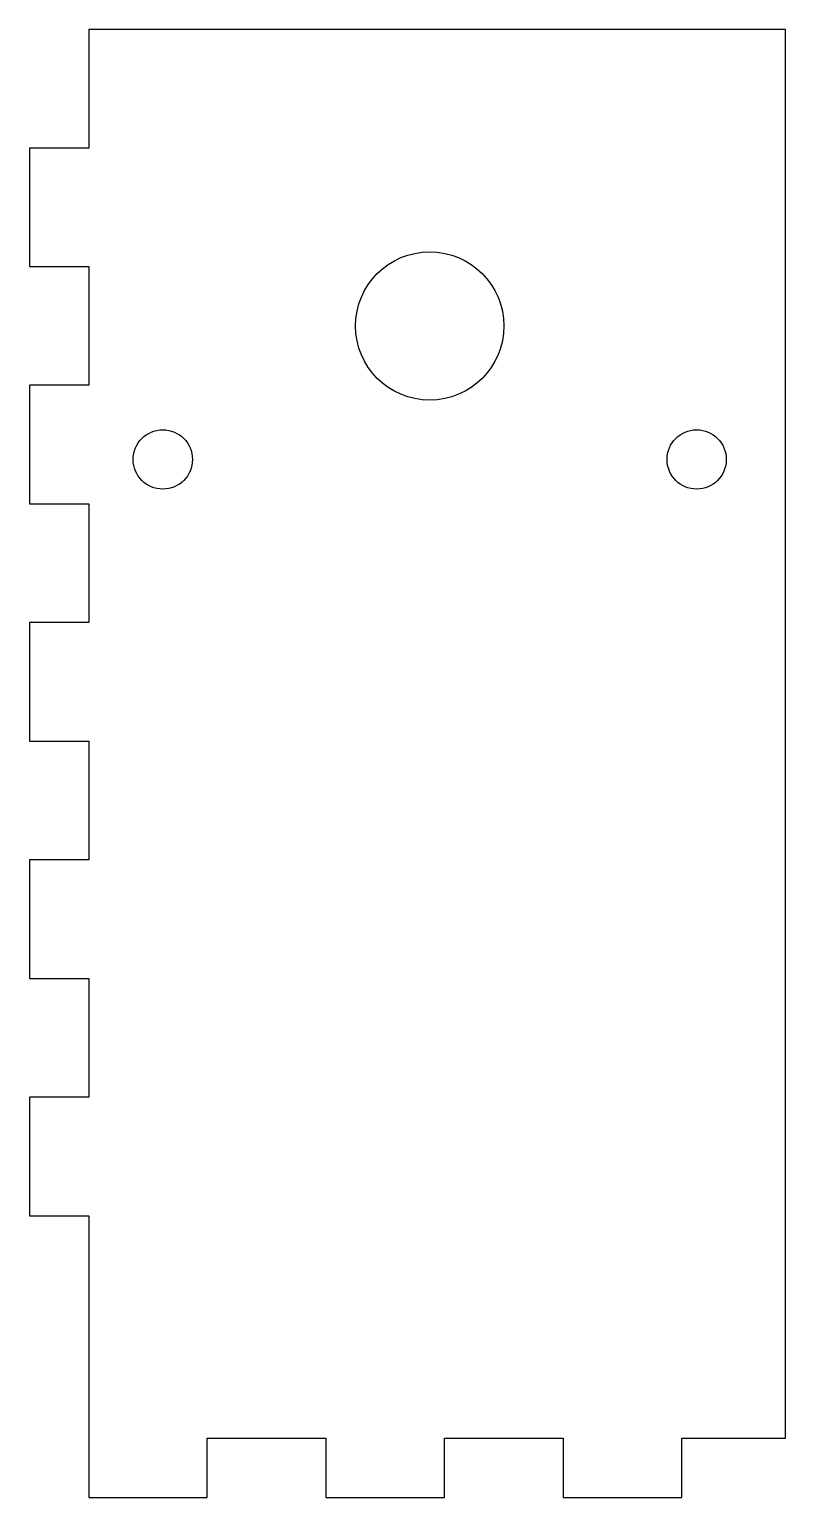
# Model space of a CAD drawing. Header units: millimetres. Extents: x 72.5 to 123.5, y 0 to 99.
import ezdxf

# ---------------------------------------------------------------- set-up
doc = ezdxf.new("R2010")
doc.units = ezdxf.units.MM
doc.layers.get('0').update_dxf_attribs({"linetype": 'CONTINUOUS'})

msp = doc.modelspace()

# ---------------------------------------------------------------- linework, layer by layer
msp.add_lwpolyline([(123.542, 4), (123.542, 99), (76.542, 99), (76.542, 91), (72.542, 91), (72.542, 83), (76.542, 83), (76.542, 75), (72.542, 75), (72.542, 67), (76.542, 67), (76.542, 59), (72.542, 59), (72.542, 51), (76.542, 51), (76.542, 43), (72.542, 43), (72.542, 35), (76.542, 35), (76.542, 27), (72.542, 27), (72.542, 19), (76.542, 19), (76.542, 0), (84.542, 0), (84.542, 4), (92.542, 4), (92.542, 0), (100.542, 0), (100.542, 4), (108.542, 4), (108.542, 0), (116.542, 0), (116.542, 4)], close=True)
for centre, radius in [((99.542, 79), 5), ((81.542, 70), 2), ((117.542, 70), 2)]:
    msp.add_circle(centre, radius)

doc.saveas('drawing.dxf')
